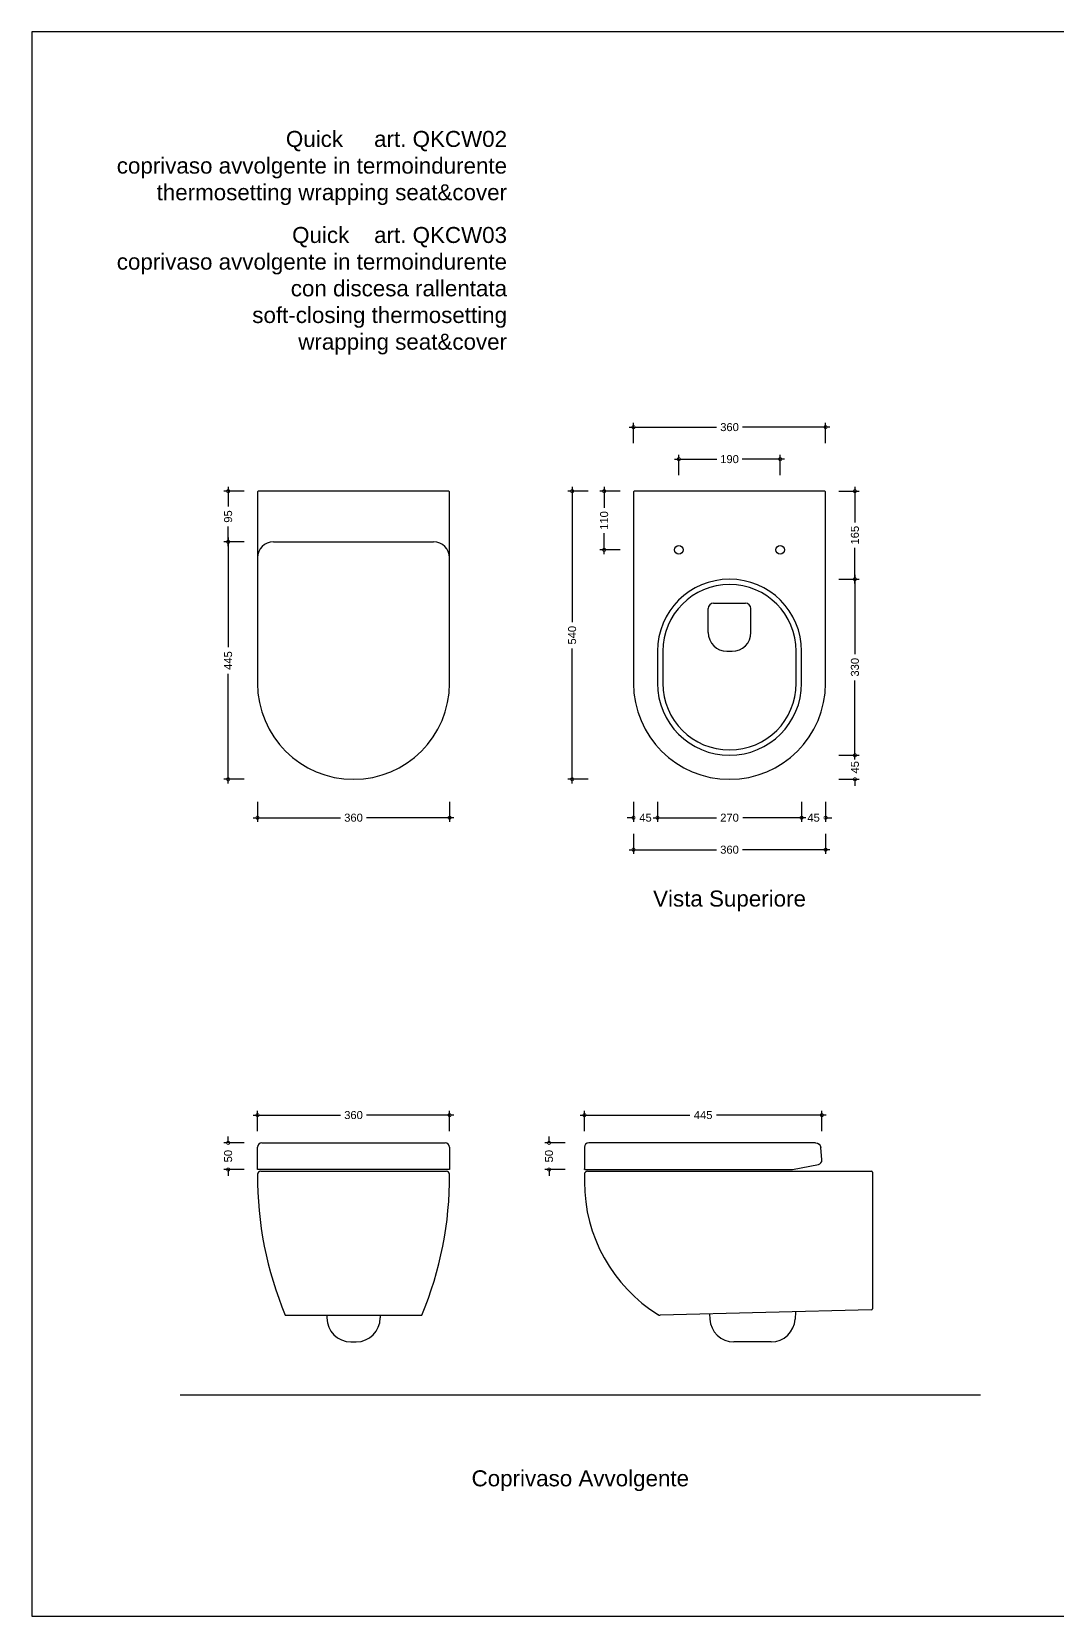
# Model space of a CAD drawing. Header units: millimetres. Extents: x 0 to 4200, y 0 to 2970.
# Drawn here: x 0 to 1922, y 0 to 2970 of the extents above; entities that cross this region are included whole.
import ezdxf
from ezdxf.enums import TextEntityAlignment as Align

# ---------------------------------------------------------------- set-up
doc = ezdxf.new("R2010")
doc.units = ezdxf.units.MM
for name, color, linetype in [('FLM_Ceramica', 7, 'Continuous'), ('FLM_Quote', 3, 'Continuous'), ('FLM_Sqd', 2, 'Continuous'), ('FLM_Terra', 4, 'Continuous'), ('FLM_Testi', 7, 'Continuous')]:
    doc.layers.add(name, color=color, linetype=linetype)
doc.styles.add('FLM_Ind', font='arial.ttf', dxfattribs={"height": 30})
doc.styles.add('FLM_Quote', font='arial.ttf')
doc.dimstyles.new('FLM_Q1', dxfattribs={"dimtxt": 15, "dimasz": 12, "dimexe": 8, "dimexo": 0, "dimgap": 8, "dimtad": 0, "dimdec": 0, "dimzin": 0, "dimdsep": 46, "dimtxsty": 'FLM_Quote', "dimblk": 'DOTSMALL', "dimcen": 0, "dimdle": 8, "dimclrt": 7, "dimadec": 0, "dimazin": 0, "dimtfac": 1, "dimtdec": 0, "dimtofl": 0, "dimtmove": 1, "dimatfit": 3, "dimldrblk": 'DOTSMALL', "dimfxl": 30, "dimfxlon": 1, "dimtolj": 1, "dimtzin": 0, "dimlwd": -1, "dimarcsym": 0})

# ---------------------------------------------------------------- blocks, each defined once
blk = doc.blocks.new('_DotSmall')
at = {"color": 0, "linetype": 'ByBlock', "const_width": 0.5}
blk.add_lwpolyline([(-0.0625, 0, 1), (0.0625, 0, 1)], format="xyb", close=True, dxfattribs=at)
blk = doc.blocks.new('*D3')
at = {"layer": 'Defpoints', "color": 0, "transparency": 16777216}
for p in [(1402.9, 2168.8), (1212.9, 2006.8), (1402.9, 2006.8)]:
    blk.add_point(p, dxfattribs=at)
at = {"layer": 'FLM_Quote', "color": 0, "transparency": 16777216}
for p, q in [((1204.9, 2168.8), (1284, 2168.8)), ((1410.9, 2168.8), (1331.7, 2168.8))]:
    blk.add_line(p, q, dxfattribs=at)
at = {"layer": 'FLM_Quote', "color": 0, "lineweight": -2, "transparency": 16777216}
for p, q in [((1212.9, 2138.8), (1212.9, 2176.8)), ((1402.9, 2138.8), (1402.9, 2176.8))]:
    blk.add_line(p, q, dxfattribs=at)
at = {"layer": 'FLM_Quote', "color": 0, "transparency": 16777216, "xscale": 12, "yscale": 12, "zscale": 12, "rotation": 180}
blk.add_blockref('_DotSmall', (1212.9, 2168.8), dxfattribs=at)
at = {"layer": 'FLM_Quote', "color": 0, "transparency": 16777216, "xscale": 12, "yscale": 12, "zscale": 12}
blk.add_blockref('_DotSmall', (1402.9, 2168.8), dxfattribs=at)
at = {"layer": 'FLM_Quote', "color": 7, "transparency": 16777216, "insert": (1307.9, 2168.8), "char_height": 15, "attachment_point": 5, "style": 'FLM_Quote'}
blk.add_mtext('\\A1;190', dxfattribs=at)
blk = doc.blocks.new('*D4')
at = {"layer": 'Defpoints', "color": 0, "transparency": 16777216}
for p in [(1487.9, 2228.8), (1127.9, 2106.8), (1487.9, 2106.8)]:
    blk.add_point(p, dxfattribs=at)
at = {"layer": 'FLM_Quote', "color": 0, "transparency": 16777216}
for p, q in [((1119.9, 2228.8), (1283.3, 2228.8)), ((1495.9, 2228.8), (1332.4, 2228.8))]:
    blk.add_line(p, q, dxfattribs=at)
at = {"layer": 'FLM_Quote', "color": 0, "lineweight": -2, "transparency": 16777216}
for p, q in [((1127.9, 2198.8), (1127.9, 2236.8)), ((1487.9, 2198.8), (1487.9, 2236.8))]:
    blk.add_line(p, q, dxfattribs=at)
at = {"layer": 'FLM_Quote', "color": 0, "transparency": 16777216, "xscale": 12, "yscale": 12, "zscale": 12, "rotation": 180}
blk.add_blockref('_DotSmall', (1127.9, 2228.8), dxfattribs=at)
at = {"layer": 'FLM_Quote', "color": 0, "transparency": 16777216, "xscale": 12, "yscale": 12, "zscale": 12}
blk.add_blockref('_DotSmall', (1487.9, 2228.8), dxfattribs=at)
at = {"layer": 'FLM_Quote', "color": 7, "transparency": 16777216, "insert": (1307.9, 2228.8), "char_height": 15, "attachment_point": 5, "style": 'FLM_Quote'}
blk.add_mtext('\\A1;360', dxfattribs=at)
blk = doc.blocks.new('*D5')
at = {"layer": 'Defpoints', "color": 0, "transparency": 16777216}
for p in [(1127.9, 1748.8), (1487.9, 1748.8), (1487.9, 1436.8)]:
    blk.add_point(p, dxfattribs=at)
at = {"layer": 'FLM_Quote', "color": 0, "lineweight": -2, "transparency": 16777216}
for p, q in [((1127.9, 1466.8), (1127.9, 1428.8)), ((1487.9, 1466.8), (1487.9, 1428.8))]:
    blk.add_line(p, q, dxfattribs=at)
at = {"layer": 'FLM_Quote', "color": 0, "transparency": 16777216}
for p, q in [((1119.9, 1436.8), (1283.3, 1436.8)), ((1495.9, 1436.8), (1332.4, 1436.8))]:
    blk.add_line(p, q, dxfattribs=at)
at = {"layer": 'FLM_Quote', "color": 0, "transparency": 16777216, "xscale": 12, "yscale": 12, "zscale": 12, "rotation": 180}
blk.add_blockref('_DotSmall', (1127.9, 1436.8), dxfattribs=at)
at = {"layer": 'FLM_Quote', "color": 0, "transparency": 16777216, "xscale": 12, "yscale": 12, "zscale": 12}
blk.add_blockref('_DotSmall', (1487.9, 1436.8), dxfattribs=at)
at = {"layer": 'FLM_Quote', "color": 7, "transparency": 16777216, "insert": (1307.9, 1436.8), "char_height": 15, "attachment_point": 5, "style": 'FLM_Quote'}
blk.add_mtext('\\A1;360', dxfattribs=at)
blk = doc.blocks.new('*D6')
at = {"layer": 'Defpoints', "color": 0, "transparency": 16777216}
for p in [(1307.9, 2108.8), (1307.9, 1943.8), (1542.9, 1943.8)]:
    blk.add_point(p, dxfattribs=at)
at = {"layer": 'FLM_Quote', "color": 0, "lineweight": -2, "transparency": 16777216}
for p, q in [((1512.9, 2108.8), (1550.9, 2108.8)), ((1512.9, 1943.8), (1550.9, 1943.8))]:
    blk.add_line(p, q, dxfattribs=at)
at = {"layer": 'FLM_Quote', "color": 0, "transparency": 16777216}
for p, q in [((1542.9, 2116.8), (1542.9, 2050.2)), ((1542.9, 1935.8), (1542.9, 2002.3))]:
    blk.add_line(p, q, dxfattribs=at)
at = {"layer": 'FLM_Quote', "color": 0, "transparency": 16777216, "xscale": 12, "yscale": 12, "zscale": 12}
for p, rotation in [((1542.9, 2108.8), 90), ((1542.9, 1943.8), 270)]:
    blk.add_blockref('_DotSmall', p, dxfattribs=dict(at, rotation=rotation))
at = {"layer": 'FLM_Quote', "color": 7, "transparency": 16777216, "insert": (1542.9, 2026.3), "char_height": 15, "attachment_point": 5, "rotation": 90, "style": 'FLM_Quote'}
blk.add_mtext('\\A1;165', dxfattribs=at)
blk = doc.blocks.new('*D7')
at = {"layer": 'Defpoints', "color": 0, "transparency": 16777216}
for p in [(1307.9, 2108.8), (1012.9, 1568.8), (1307.9, 1568.8)]:
    blk.add_point(p, dxfattribs=at)
at = {"layer": 'FLM_Quote', "color": 0, "lineweight": -2, "transparency": 16777216}
for p, q in [((1042.9, 2108.8), (1004.9, 2108.8)), ((1042.9, 1568.8), (1004.9, 1568.8))]:
    blk.add_line(p, q, dxfattribs=at)
at = {"layer": 'FLM_Quote', "color": 0, "transparency": 16777216}
for p, q in [((1012.9, 2116.8), (1012.9, 1863.3)), ((1012.9, 1560.8), (1012.9, 1814.2))]:
    blk.add_line(p, q, dxfattribs=at)
at = {"layer": 'FLM_Quote', "color": 0, "transparency": 16777216, "xscale": 12, "yscale": 12, "zscale": 12}
for p, rotation in [((1012.9, 2108.8), 90), ((1012.9, 1568.8), 270)]:
    blk.add_blockref('_DotSmall', p, dxfattribs=dict(at, rotation=rotation))
at = {"layer": 'FLM_Quote', "color": 7, "transparency": 16777216, "insert": (1012.9, 1838.8), "char_height": 15, "attachment_point": 5, "rotation": 90, "style": 'FLM_Quote'}
blk.add_mtext('\\A1;540', dxfattribs=at)
blk = doc.blocks.new('*D8')
at = {"layer": 'Defpoints', "color": 0, "transparency": 16777216}
for p in [(1307.9, 1943.8), (1542.9, 1943.8), (1307.9, 1613.8)]:
    blk.add_point(p, dxfattribs=at)
at = {"layer": 'FLM_Quote', "color": 0, "lineweight": -2, "transparency": 16777216}
for p, q in [((1512.9, 1943.8), (1550.9, 1943.8)), ((1512.9, 1613.8), (1550.9, 1613.8))]:
    blk.add_line(p, q, dxfattribs=at)
at = {"layer": 'FLM_Quote', "color": 0, "transparency": 16777216}
for p, q in [((1542.9, 1951.8), (1542.9, 1803.3)), ((1542.9, 1605.8), (1542.9, 1754.2))]:
    blk.add_line(p, q, dxfattribs=at)
at = {"layer": 'FLM_Quote', "color": 0, "transparency": 16777216, "xscale": 12, "yscale": 12, "zscale": 12}
for p, rotation in [((1542.9, 1943.8), 90), ((1542.9, 1613.8), 270)]:
    blk.add_blockref('_DotSmall', p, dxfattribs=dict(at, rotation=rotation))
at = {"layer": 'FLM_Quote', "color": 7, "transparency": 16777216, "insert": (1542.9, 1778.8), "char_height": 15, "attachment_point": 5, "rotation": 90, "style": 'FLM_Quote'}
blk.add_mtext('\\A1;330', dxfattribs=at)
blk = doc.blocks.new('*D9')
at = {"layer": 'Defpoints', "color": 0, "transparency": 16777216}
for p in [(423.2, 1927.8), (783.2, 1927.8), (783.2, 1496.8)]:
    blk.add_point(p, dxfattribs=at)
at = {"layer": 'FLM_Quote', "color": 0, "lineweight": -2, "transparency": 16777216}
for p, q in [((423.2, 1526.8), (423.2, 1488.8)), ((783.2, 1526.8), (783.2, 1488.8))]:
    blk.add_line(p, q, dxfattribs=at)
at = {"layer": 'FLM_Quote', "color": 0, "transparency": 16777216}
for p, q in [((415.2, 1496.8), (578.7, 1496.8)), ((791.2, 1496.8), (627.7, 1496.8))]:
    blk.add_line(p, q, dxfattribs=at)
at = {"layer": 'FLM_Quote', "color": 0, "transparency": 16777216, "xscale": 12, "yscale": 12, "zscale": 12, "rotation": 180}
blk.add_blockref('_DotSmall', (423.2, 1496.8), dxfattribs=at)
at = {"layer": 'FLM_Quote', "color": 0, "transparency": 16777216, "xscale": 12, "yscale": 12, "zscale": 12}
blk.add_blockref('_DotSmall', (783.2, 1496.8), dxfattribs=at)
at = {"layer": 'FLM_Quote', "color": 7, "transparency": 16777216, "insert": (603.2, 1496.8), "char_height": 15, "attachment_point": 5, "style": 'FLM_Quote'}
blk.add_mtext('\\A1;360', dxfattribs=at)
blk = doc.blocks.new('*D10')
at = {"layer": 'Defpoints', "color": 0, "transparency": 16777216}
for p in [(603.2, 2013.8), (368.2, 1568.8), (603.2, 1568.8)]:
    blk.add_point(p, dxfattribs=at)
at = {"layer": 'FLM_Quote', "color": 0, "transparency": 16777216}
for p, q in [((368.2, 2021.8), (368.2, 1816.2)), ((368.2, 1560.8), (368.2, 1766.3))]:
    blk.add_line(p, q, dxfattribs=at)
at = {"layer": 'FLM_Quote', "color": 0, "lineweight": -2, "transparency": 16777216}
for p, q in [((398.2, 2013.8), (360.2, 2013.8)), ((398.2, 1568.8), (360.2, 1568.8))]:
    blk.add_line(p, q, dxfattribs=at)
at = {"layer": 'FLM_Quote', "color": 0, "transparency": 16777216, "xscale": 12, "yscale": 12, "zscale": 12}
for p, rotation in [((368.2, 2013.8), 90), ((368.2, 1568.8), 270)]:
    blk.add_blockref('_DotSmall', p, dxfattribs=dict(at, rotation=rotation))
at = {"layer": 'FLM_Quote', "color": 7, "transparency": 16777216, "insert": (368.2, 1791.3), "char_height": 15, "attachment_point": 5, "rotation": 90, "style": 'FLM_Quote'}
blk.add_mtext('\\A1;445', dxfattribs=at)
blk = doc.blocks.new('*D11')
at = {"layer": 'Defpoints', "color": 0, "transparency": 16777216}
for p in [(368.2, 2108.8), (603.2, 2108.8), (603.2, 2013.8)]:
    blk.add_point(p, dxfattribs=at)
at = {"layer": 'FLM_Quote', "color": 0, "lineweight": -2, "transparency": 16777216}
for p, q in [((398.2, 2108.8), (360.2, 2108.8)), ((398.2, 2013.8), (360.2, 2013.8))]:
    blk.add_line(p, q, dxfattribs=at)
at = {"layer": 'FLM_Quote', "color": 0, "transparency": 16777216}
for p, q in [((368.2, 2116.8), (368.2, 2080.1)), ((368.2, 2005.8), (368.2, 2042.5))]:
    blk.add_line(p, q, dxfattribs=at)
at = {"layer": 'FLM_Quote', "color": 0, "transparency": 16777216, "xscale": 12, "yscale": 12, "zscale": 12}
for p, rotation in [((368.2, 2108.8), 90), ((368.2, 2013.8), 270)]:
    blk.add_blockref('_DotSmall', p, dxfattribs=dict(at, rotation=rotation))
at = {"layer": 'FLM_Quote', "color": 7, "transparency": 16777216, "insert": (368.2, 2061.3), "char_height": 15, "attachment_point": 5, "rotation": 90, "style": 'FLM_Quote'}
blk.add_mtext('\\A1;95', dxfattribs=at)
blk = doc.blocks.new('*D20')
at = {"layer": 'Defpoints', "color": 0, "transparency": 16777216}
for p in [(783.2, 939.4), (423.2, 858.9), (783.2, 858.9)]:
    blk.add_point(p, dxfattribs=at)
at = {"layer": 'FLM_Quote', "color": 0, "transparency": 16777216}
for p, q in [((415.2, 939.4), (578.7, 939.4)), ((791.2, 939.4), (627.7, 939.4))]:
    blk.add_line(p, q, dxfattribs=at)
at = {"layer": 'FLM_Quote', "color": 0, "lineweight": -2, "transparency": 16777216}
for p, q in [((423.2, 909.4), (423.2, 947.4)), ((783.2, 909.4), (783.2, 947.4))]:
    blk.add_line(p, q, dxfattribs=at)
at = {"layer": 'FLM_Quote', "color": 0, "transparency": 16777216, "xscale": 12, "yscale": 12, "zscale": 12, "rotation": 180}
blk.add_blockref('_DotSmall', (423.2, 939.4), dxfattribs=at)
at = {"layer": 'FLM_Quote', "color": 0, "transparency": 16777216, "xscale": 12, "yscale": 12, "zscale": 12}
blk.add_blockref('_DotSmall', (783.2, 939.4), dxfattribs=at)
at = {"layer": 'FLM_Quote', "color": 7, "transparency": 16777216, "insert": (603.2, 939.4), "char_height": 15, "attachment_point": 5, "style": 'FLM_Quote'}
blk.add_mtext('\\A1;360', dxfattribs=at)
blk = doc.blocks.new('*D21')
at = {"layer": 'Defpoints', "color": 0, "transparency": 16777216}
for p in [(603.2, 887.4), (368.2, 837.4), (603.2, 837.4)]:
    blk.add_point(p, dxfattribs=at)
at = {"layer": 'FLM_Quote', "color": 0, "transparency": 16777216}
for p, q in [((368.2, 887.4), (368.2, 899.4)), ((368.2, 837.4), (368.2, 825.4))]:
    blk.add_line(p, q, dxfattribs=at)
at = {"layer": 'FLM_Quote', "color": 0, "lineweight": -2, "transparency": 16777216}
for p, q in [((398.2, 887.4), (360.2, 887.4)), ((398.2, 837.4), (360.2, 837.4))]:
    blk.add_line(p, q, dxfattribs=at)
at = {"layer": 'FLM_Quote', "color": 0, "transparency": 16777216, "xscale": 12, "yscale": 12, "zscale": 12}
for p, rotation in [((368.2, 887.4), 270), ((368.2, 837.4), 90)]:
    blk.add_blockref('_DotSmall', p, dxfattribs=dict(at, rotation=rotation))
at = {"layer": 'FLM_Quote', "color": 7, "transparency": 16777216, "insert": (368.2, 862.4), "char_height": 15, "attachment_point": 5, "rotation": 90, "style": 'FLM_Quote'}
blk.add_mtext('\\A1;50', dxfattribs=at)
blk = doc.blocks.new('*D22')
at = {"layer": 'Defpoints', "color": 0, "transparency": 16777216}
for p in [(1480.9, 939.4), (1035.9, 858.9), (1480.9, 854.8)]:
    blk.add_point(p, dxfattribs=at)
at = {"layer": 'FLM_Quote', "color": 0, "transparency": 16777216}
for p, q in [((1027.9, 939.4), (1233.5, 939.4)), ((1488.9, 939.4), (1283.3, 939.4))]:
    blk.add_line(p, q, dxfattribs=at)
at = {"layer": 'FLM_Quote', "color": 0, "lineweight": -2, "transparency": 16777216}
for p, q in [((1035.9, 909.4), (1035.9, 947.4)), ((1480.9, 909.4), (1480.9, 947.4))]:
    blk.add_line(p, q, dxfattribs=at)
at = {"layer": 'FLM_Quote', "color": 0, "transparency": 16777216, "xscale": 12, "yscale": 12, "zscale": 12, "rotation": 180}
blk.add_blockref('_DotSmall', (1035.9, 939.4), dxfattribs=at)
at = {"layer": 'FLM_Quote', "color": 0, "transparency": 16777216, "xscale": 12, "yscale": 12, "zscale": 12}
blk.add_blockref('_DotSmall', (1480.9, 939.4), dxfattribs=at)
at = {"layer": 'FLM_Quote', "color": 7, "transparency": 16777216, "insert": (1258.4, 939.4), "char_height": 15, "attachment_point": 5, "style": 'FLM_Quote'}
blk.add_mtext('\\A1;445', dxfattribs=at)
blk = doc.blocks.new('*D23')
at = {"layer": 'Defpoints', "color": 0, "transparency": 16777216}
for p in [(1256.5, 887.4), (969.6, 837.4), (1230.5, 837.4)]:
    blk.add_point(p, dxfattribs=at)
at = {"layer": 'FLM_Quote', "color": 0, "transparency": 16777216}
for p, q in [((969.6, 887.4), (969.6, 899.4)), ((969.6, 837.4), (969.6, 825.4))]:
    blk.add_line(p, q, dxfattribs=at)
at = {"layer": 'FLM_Quote', "color": 0, "lineweight": -2, "transparency": 16777216}
for p, q in [((999.6, 887.4), (961.6, 887.4)), ((999.6, 837.4), (961.6, 837.4))]:
    blk.add_line(p, q, dxfattribs=at)
at = {"layer": 'FLM_Quote', "color": 0, "transparency": 16777216, "xscale": 12, "yscale": 12, "zscale": 12}
for p, rotation in [((969.6, 887.4), 270), ((969.6, 837.4), 90)]:
    blk.add_blockref('_DotSmall', p, dxfattribs=dict(at, rotation=rotation))
at = {"layer": 'FLM_Quote', "color": 7, "transparency": 16777216, "insert": (969.6, 862.4), "char_height": 15, "attachment_point": 5, "rotation": 90, "style": 'FLM_Quote'}
blk.add_mtext('\\A1;50', dxfattribs=at)
blk = doc.blocks.new('*D24')
at = {"layer": 'Defpoints', "color": 0, "transparency": 16777216}
for p in [(1307.9, 2108.8), (1072.9, 1998.8), (1204.9, 1998.8)]:
    blk.add_point(p, dxfattribs=at)
at = {"layer": 'FLM_Quote', "color": 0, "lineweight": -2, "transparency": 16777216}
for p, q in [((1102.9, 2108.8), (1064.9, 2108.8)), ((1102.9, 1998.8), (1064.9, 1998.8))]:
    blk.add_line(p, q, dxfattribs=at)
at = {"layer": 'FLM_Quote', "color": 0, "transparency": 16777216}
for p, q in [((1072.9, 2116.8), (1072.9, 2077.6)), ((1072.9, 1990.8), (1072.9, 2029.9))]:
    blk.add_line(p, q, dxfattribs=at)
at = {"layer": 'FLM_Quote', "color": 0, "transparency": 16777216, "xscale": 12, "yscale": 12, "zscale": 12}
for p, rotation in [((1072.9, 2108.8), 90), ((1072.9, 1998.8), 270)]:
    blk.add_blockref('_DotSmall', p, dxfattribs=dict(at, rotation=rotation))
at = {"layer": 'FLM_Quote', "color": 7, "transparency": 16777216, "insert": (1072.9, 2053.8), "char_height": 15, "attachment_point": 5, "rotation": 90, "style": 'FLM_Quote'}
blk.add_mtext('\\A1;110', dxfattribs=at)
blk = doc.blocks.new('*D25')
at = {"layer": 'Defpoints', "color": 0, "transparency": 16777216}
for p in [(1307.9, 1613.8), (1542.9, 1613.8), (1307.9, 1568.8)]:
    blk.add_point(p, dxfattribs=at)
at = {"layer": 'FLM_Quote', "color": 0, "lineweight": -2, "transparency": 16777216}
for p, q in [((1512.9, 1613.8), (1550.9, 1613.8)), ((1512.9, 1568.8), (1550.9, 1568.8))]:
    blk.add_line(p, q, dxfattribs=at)
at = {"layer": 'FLM_Quote', "color": 0, "transparency": 16777216}
for p, q in [((1542.9, 1613.8), (1542.9, 1625.8)), ((1542.9, 1568.8), (1542.9, 1556.8))]:
    blk.add_line(p, q, dxfattribs=at)
at = {"layer": 'FLM_Quote', "color": 0, "transparency": 16777216, "xscale": 12, "yscale": 12, "zscale": 12}
for p, rotation in [((1542.9, 1613.8), 270), ((1542.9, 1568.8), 90)]:
    blk.add_blockref('_DotSmall', p, dxfattribs=dict(at, rotation=rotation))
at = {"layer": 'FLM_Quote', "color": 7, "transparency": 16777216, "insert": (1542.9, 1591.3), "char_height": 15, "attachment_point": 5, "rotation": 90, "style": 'FLM_Quote'}
blk.add_mtext('\\A1;45', dxfattribs=at)
blk = doc.blocks.new('*D26')
at = {"layer": 'Defpoints', "color": 0, "transparency": 16777216}
for p in [(1172.9, 1778.8), (1442.9, 1778.8), (1442.9, 1496.8)]:
    blk.add_point(p, dxfattribs=at)
at = {"layer": 'FLM_Quote', "color": 0, "lineweight": -2, "transparency": 16777216}
for p, q in [((1172.9, 1526.8), (1172.9, 1488.8)), ((1442.9, 1526.8), (1442.9, 1488.8))]:
    blk.add_line(p, q, dxfattribs=at)
at = {"layer": 'FLM_Quote', "color": 0, "transparency": 16777216}
for p, q in [((1164.9, 1496.8), (1283.2, 1496.8)), ((1450.9, 1496.8), (1332.6, 1496.8))]:
    blk.add_line(p, q, dxfattribs=at)
at = {"layer": 'FLM_Quote', "color": 0, "transparency": 16777216, "xscale": 12, "yscale": 12, "zscale": 12, "rotation": 180}
blk.add_blockref('_DotSmall', (1172.9, 1496.8), dxfattribs=at)
at = {"layer": 'FLM_Quote', "color": 0, "transparency": 16777216, "xscale": 12, "yscale": 12, "zscale": 12}
blk.add_blockref('_DotSmall', (1442.9, 1496.8), dxfattribs=at)
at = {"layer": 'FLM_Quote', "color": 7, "transparency": 16777216, "insert": (1307.9, 1496.8), "char_height": 15, "attachment_point": 5, "style": 'FLM_Quote'}
blk.add_mtext('\\A1;270', dxfattribs=at)
blk = doc.blocks.new('*D27')
at = {"layer": 'Defpoints', "color": 0, "transparency": 16777216}
for p in [(1442.9, 1778.8), (1487.9, 1748.8), (1487.9, 1496.8)]:
    blk.add_point(p, dxfattribs=at)
at = {"layer": 'FLM_Quote', "color": 0, "lineweight": -2, "transparency": 16777216}
for p, q in [((1442.9, 1526.8), (1442.9, 1488.8)), ((1487.9, 1526.8), (1487.9, 1488.8))]:
    blk.add_line(p, q, dxfattribs=at)
at = {"layer": 'FLM_Quote', "color": 0, "transparency": 16777216}
for p, q in [((1442.9, 1496.8), (1430.9, 1496.8)), ((1487.9, 1496.8), (1499.9, 1496.8))]:
    blk.add_line(p, q, dxfattribs=at)
at = {"layer": 'FLM_Quote', "color": 0, "transparency": 16777216, "xscale": 12, "yscale": 12, "zscale": 12}
blk.add_blockref('_DotSmall', (1442.9, 1496.8), dxfattribs=at)
at = {"layer": 'FLM_Quote', "color": 0, "transparency": 16777216, "xscale": 12, "yscale": 12, "zscale": 12, "rotation": 180}
blk.add_blockref('_DotSmall', (1487.9, 1496.8), dxfattribs=at)
at = {"layer": 'FLM_Quote', "color": 7, "transparency": 16777216, "insert": (1465.4, 1496.8), "char_height": 15, "attachment_point": 5, "style": 'FLM_Quote'}
blk.add_mtext('\\A1;45', dxfattribs=at)
blk = doc.blocks.new('*D28')
at = {"layer": 'Defpoints', "color": 0, "transparency": 16777216}
for p in [(1172.9, 1778.8), (1127.9, 1748.8), (1127.9, 1496.8)]:
    blk.add_point(p, dxfattribs=at)
at = {"layer": 'FLM_Quote', "color": 0, "lineweight": -2, "transparency": 16777216}
for p, q in [((1127.9, 1526.8), (1127.9, 1488.8)), ((1172.9, 1526.8), (1172.9, 1488.8))]:
    blk.add_line(p, q, dxfattribs=at)
at = {"layer": 'FLM_Quote', "color": 0, "transparency": 16777216}
for p, q in [((1127.9, 1496.8), (1115.9, 1496.8)), ((1172.9, 1496.8), (1184.9, 1496.8))]:
    blk.add_line(p, q, dxfattribs=at)
at = {"layer": 'FLM_Quote', "color": 0, "transparency": 16777216, "xscale": 12, "yscale": 12, "zscale": 12}
blk.add_blockref('_DotSmall', (1127.9, 1496.8), dxfattribs=at)
at = {"layer": 'FLM_Quote', "color": 0, "transparency": 16777216, "xscale": 12, "yscale": 12, "zscale": 12, "rotation": 180}
blk.add_blockref('_DotSmall', (1172.9, 1496.8), dxfattribs=at)
at = {"layer": 'FLM_Quote', "color": 7, "transparency": 16777216, "insert": (1150.4, 1496.8), "char_height": 15, "attachment_point": 5, "style": 'FLM_Quote'}
blk.add_mtext('\\A1;45', dxfattribs=at)

msp = doc.modelspace()

# ---------------------------------------------------------------- linework, layer by layer
msp.add_line((1425.7, 837.6), (1474.4, 846.9))
for centre, start, end in [((1424.2, 845.4), 270, 280.8566), ((1472.9, 854.8), 280.8566, 4.5715)]:
    msp.add_arc(centre, 8, start, end)
at = {"layer": 'FLM_Ceramica'}
for p, q in [((453.2, 2013.8), (753.2, 2013.8)), ((1267.9, 1843.8), (1267.9, 1888.8)), ((1277.9, 1898.8), (1337.9, 1898.8)), ((1347.9, 1843.8), (1347.9, 1888.8)), ((1302.9, 1808.8), (1312.9, 1808.8)), ((429.2, 834.4), (777.2, 834.4)), ((1041.9, 834.4), (1573.9, 834.4)), ((1575.9, 832.4), (1575.9, 576.4)), ((1035.9, 828.4), (1035.9, 814.4)), ((475.2, 564.4), (731.2, 564.4)), ((553.2, 564.4), (553.2, 559.4)), ((653.2, 564.4), (653.2, 559.4)), ((1573.9, 574.4), (1177.8, 564.5)), ((1270.5, 566.8), (1270.9, 557.2)), ((1431.5, 570.8), (1430.8, 557.2)), ((598.2, 514.4), (608.2, 514.4)), ((1385.9, 514.4), (1315.9, 514.4))]:
    msp.add_line(p, q, dxfattribs=at)
at = {"layer": 'FLM_Ceramica', "extrusion": (0, 6.12323e-17, -1)}
for p, q in [((423.2, 838.4), (423.2, 879.4)), ((431.2, 887.4), (775.2, 887.4)), ((783.2, 879.4), (783.2, 838.4)), ((782.2, 837.4), (424.2, 837.4))]:
    msp.add_line(p, q, dxfattribs=at)
at = {"layer": 'FLM_Ceramica', "extrusion": (-3.7494e-33, 6.12323e-17, -1)}
for p, q in [((1035.9, 879.4), (1035.9, 838.4)), ((1469.1, 887.4), (1043.9, 887.4)), ((1480.9, 855.4), (1479, 878.7)), ((1036.9, 837.4), (1424.2, 837.4))]:
    msp.add_line(p, q, dxfattribs=at)
at = {"layer": 'FLM_Ceramica'}
for points in [[(783.2, 1748.8), (783.2, 2106.8, 0.414214), (781.2, 2108.8), (425.2, 2108.8, 0.414214), (423.2, 2106.8), (423.2, 1748.8, 1)], [(1487.9, 1748.8), (1487.9, 2106.8, 0.414214), (1485.9, 2108.8), (1129.9, 2108.8, 0.414214), (1127.9, 2106.8), (1127.9, 1748.8, 1)], [(1172.9, 1808.8), (1172.9, 1748.8, 1), (1442.9, 1748.8), (1442.9, 1808.8, 1)], [(1182.9, 1808.8), (1182.9, 1748.8, 1), (1432.9, 1748.8), (1432.9, 1808.8, 1)]]:
    msp.add_lwpolyline(points, format="xyb", close=True, dxfattribs=at)
for centre in [(1212.9, 1998.8), (1402.9, 1998.8)]:
    msp.add_circle(centre, 8, dxfattribs=at)
for centre, radius, start, end in [((453.2, 1983.8), 30, 90, 180), ((753.2, 1983.8), 30, 0, 90), ((1277.9, 1888.8), 10, 90, 180), ((1337.9, 1888.8), 10, 0, 90), ((1302.9, 1843.8), 35, 180, 270), ((1312.9, 1843.8), 35, 270, 0), ((431.2, 879.4), 8, 90, 180), ((775.2, 879.4), 8, 0, 90), ((1043.9, 879.4), 8, 90, 180), ((429.2, 828.4), 6, 90, 179.6579), ((777.2, 828.4), 6, 0.3421, 90), ((1041.9, 828.4), 6, 90, 180), ((1573.9, 832.4), 2, 0, 90), ((1099.2, 824.4), 676, 179.6579, 202.6199), ((107.2, 824.4), 676, 337.3801, 0.3421), ((1329, 814.4), 293.1, 180, 238.1895), ((1177.6, 570.5), 6, 238.1895, 271.4325), ((1573.9, 576.4), 2, 271.4325, 0), ((598.2, 559.4), 45, 180, 270), ((608.2, 559.4), 45, 270, 0), ((1315.9, 559.4), 45, 182.8378, 270), ((1385.9, 559.4), 45, 270, 357.1622)]:
    msp.add_arc(centre, radius, start, end, dxfattribs=at)
at = {"layer": 'FLM_Ceramica', "extrusion": (-3.7494e-33, 6.12323e-17, -1)}
for centre, radius, start, end in [((-1469.1, 877.4), 10, 90, 172.875), ((-1036.9, 838.4), 1, 270, 0)]:
    msp.add_arc(centre, radius, start, end, dxfattribs=at)
at = {"layer": 'FLM_Ceramica', "extrusion": (0, 6.12323e-17, -1)}
for centre, start, end in [((-424.2, 838.4), 270, 0), ((-782.2, 838.4), 180, 270)]:
    msp.add_arc(centre, 1, start, end, dxfattribs=at)
at = {"layer": 'FLM_Sqd'}
msp.add_lwpolyline([(0, 0), (4200, 0), (4200, 2970), (0, 2970)], close=True, dxfattribs=at)
at = {"layer": 'FLM_Terra'}
msp.add_line((1778.2, 414.4), (278.2, 414.4), dxfattribs=at)

# ---------------------------------------------------------------- texts
at = {"layer": 'FLM_Testi', "style": 'FLM_Ind'}
for s, p in [('Quick     art. QKCW02', (890.9, 2754)), ('coprivaso avvolgente in termoindurente', (890.9, 2704)), ('thermosetting wrapping seat&cover', (890.9, 2654)), ('Quick    art. QKCW03', (890.9, 2574)), ('coprivaso avvolgente in termoindurente', (890.9, 2524)), ('con discesa rallentata', (890.9, 2474)), ('soft-closing thermosetting', (890.9, 2424)), ('wrapping seat&cover', (890.9, 2374))]:
    msp.add_text(s, height=30, dxfattribs=at).set_placement(p, align=Align.RIGHT)
for s, p in [('Vista Superiore', (1307.9, 1341.5)), ('Coprivaso Avvolgente', (1028.2, 254.9))]:
    msp.add_text(s, height=30, dxfattribs=at).set_placement(p, align=Align.MIDDLE)

# ---------------------------------------------------------------- dimensions: what is measured, and where the dimension line sits
at = {"layer": 'FLM_Quote'}
for base, p1, p2, picture, middle in [((1487.9, 2228.8), (1127.9, 2106.8), (1487.9, 2106.8), '*D4', (1307.9, 2228.8)), ((1402.9, 2168.8), (1212.9, 2006.8), (1402.9, 2006.8), '*D3', (1307.9, 2168.8)), ((783.2, 1496.8), (423.2, 1927.8), (783.2, 1927.8), '*D9', (603.2, 1496.8)), ((1442.9, 1496.8), (1172.9, 1778.8), (1442.9, 1778.8), '*D26', (1307.9, 1496.8)), ((1487.9, 1496.8), (1442.9, 1778.8), (1487.9, 1748.8), '*D27', (1465.4, 1496.8)), ((1487.9, 1436.8), (1127.9, 1748.8), (1487.9, 1748.8), '*D5', (1307.9, 1436.8)), ((783.2, 939.4), (423.2, 858.9), (783.2, 858.9), '*D20', (603.2, 939.4)), ((1480.9, 939.4), (1035.9, 858.9), (1480.9, 854.8), '*D22', (1258.4, 939.4))]:
    dim = msp.add_linear_dim(base=base, p1=p1, p2=p2, dimstyle='FLM_Q1', dxfattribs=at)
    dim.commit()
    dim.dimension.update_dxf_attribs({"geometry": picture, "text_midpoint": middle})
for base, p1, p2, angle, picture, middle in [((368.2, 2108.8), (603.2, 2013.8), (603.2, 2108.8), 90, '*D11', (368.2, 2061.3)), ((1012.9, 1568.8), (1307.9, 2108.8), (1307.9, 1568.8), 90, '*D7', (1012.9, 1838.8)), ((1072.9, 1998.8), (1307.9, 2108.8), (1204.9, 1998.8), 90, '*D24', (1072.9, 2053.8)), ((1542.9, 1943.8), (1307.9, 2108.8), (1307.9, 1943.8), 90, '*D6', (1542.9, 2026.3)), ((368.2, 1568.8), (603.2, 2013.8), (603.2, 1568.8), 90, '*D10', (368.2, 1791.3)), ((1542.9, 1943.8), (1307.9, 1613.8), (1307.9, 1943.8), 90, '*D8', (1542.9, 1778.8)), ((1127.9, 1496.8), (1172.9, 1778.8), (1127.9, 1748.8), 180, '*D28', (1150.4, 1496.8)), ((1542.9, 1613.8), (1307.9, 1568.8), (1307.9, 1613.8), 90, '*D25', (1542.9, 1591.3)), ((368.2, 837.4), (603.2, 887.4), (603.2, 837.4), 90, '*D21', (368.2, 862.4)), ((969.6, 837.4), (1256.5, 887.4), (1230.5, 837.4), 90, '*D23', (969.6, 862.4))]:
    dim = msp.add_linear_dim(base=base, p1=p1, p2=p2, angle=angle, dimstyle='FLM_Q1', dxfattribs=at)
    dim.commit()
    dim.dimension.update_dxf_attribs({"geometry": picture, "text_midpoint": middle})

doc.saveas('drawing.dxf')
